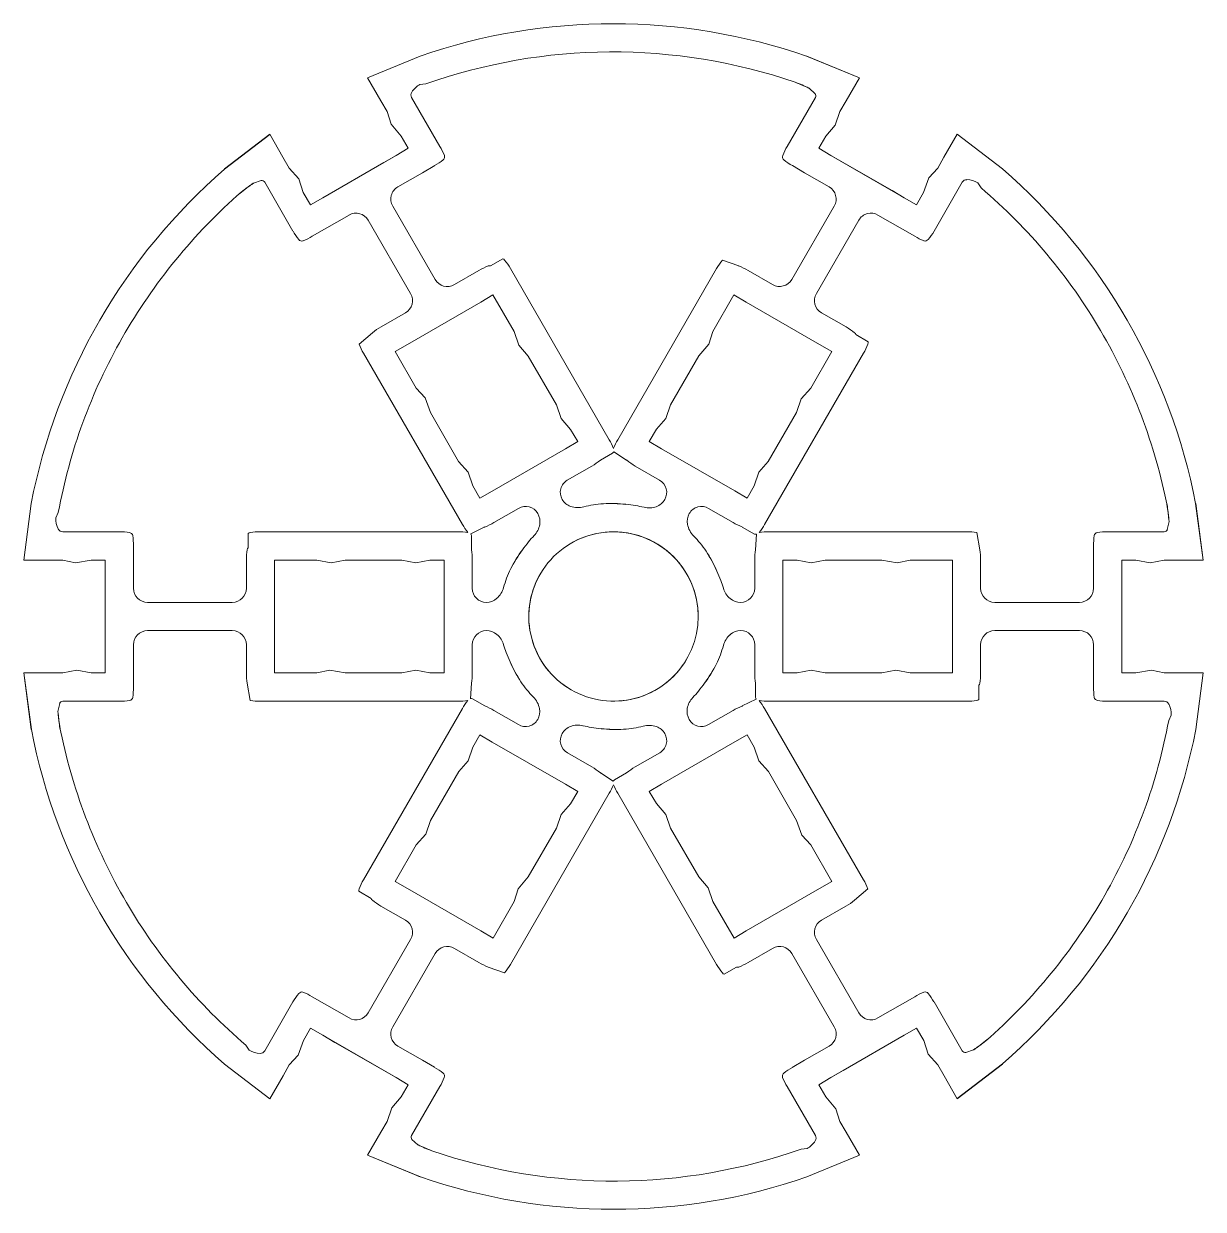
# Model space of a CAD drawing. Header units: millimetres. Extents: x 111 to 659, y 345 to 953.
# Drawn here: x 111.22 to 152.86, y 451.03 to 492.9 of the extents above; entities that cross this region are included whole.
import ezdxf

# ---------------------------------------------------------------- set-up
doc = ezdxf.new("R2010")
doc.units = ezdxf.units.MM
doc.header["$MEASUREMENT"] = 0
doc.layers.get('0').update_dxf_attribs({"linetype": 'CONTINUOUS', "lineweight": 0})

msp = doc.modelspace()

# ---------------------------------------------------------------- linework, layer by layer
for p, q in [((125.217, 491.76), (123.36, 490.991)), ((138.87, 491.759), (138.86, 491.753)), ((138.86, 491.753), (138.947, 491.725)), ((140.72, 490.986), (138.86, 491.753)), ((140.723, 490.992), (138.867, 491.76)), ((138.947, 491.725), (138.87, 491.759)), ((123.36, 490.991), (123.831, 490.176)), ((125.211, 490.756), (125.42, 490.772)), ((138.384, 490.863), (138.384, 490.863)), ((138.456, 490.838), (138.456, 490.838)), ((140.253, 490.177), (140.723, 490.992)), ((139.159, 490.43), (138.943, 490.625)), ((123.831, 490.176), (124.05, 489.796)), ((125.912, 488.568), (124.915, 490.296)), ((139.17, 490.295), (138.173, 488.568)), ((140.033, 489.797), (140.253, 490.177)), ((124.05, 489.796), (124.19, 489.357)), ((139.871, 489.316), (140.033, 489.797)), ((124.19, 489.357), (124.548, 488.934)), ((139.536, 488.934), (139.871, 489.316)), ((119.906, 488.997), (118.312, 487.773)), ((119.909, 488.991), (118.315, 487.764)), ((120.376, 488.182), (119.906, 488.997)), ((124.548, 488.934), (124.798, 488.5)), ((139.285, 488.501), (139.536, 488.934)), ((144.178, 488.997), (143.707, 488.182)), ((145.772, 487.773), (144.178, 488.997)), ((124.365, 488.25), (121.777, 486.756)), ((124.365, 488.25), (123.932, 488)), ((124.365, 488.25), (124.798, 488.5)), ((126.071, 488.241), (126.076, 488.16)), ((139.285, 488.501), (139.718, 488.251)), ((142.307, 486.756), (139.718, 488.251)), ((141.874, 487.006), (139.718, 488.251)), ((118.315, 487.764), (118.382, 487.825)), ((118.382, 487.825), (118.315, 487.775)), ((120.596, 487.802), (120.376, 488.182)), ((120.931, 487.421), (120.596, 487.802)), ((123.932, 488), (121.777, 486.756)), ((125.73, 487.888), (125.297, 487.638)), ((138.356, 487.888), (138.789, 487.638)), ((143.488, 487.802), (143.178, 487.462)), ((143.707, 488.182), (143.488, 487.802)), ((118.315, 487.775), (118.315, 487.764)), ((121.093, 486.94), (120.931, 487.421)), ((124.432, 487.139), (125.297, 487.638)), ((138.789, 487.638), (139.652, 487.139)), ((143.178, 487.462), (142.99, 486.94)), ((118.905, 486.956), (118.905, 486.956)), ((119.61, 487.361), (119.333, 487.271)), ((119.732, 487.303), (120.729, 485.576)), ((142.307, 486.756), (141.874, 487.006)), ((143.355, 485.576), (144.353, 487.303)), ((144.899, 487.277), (145.018, 487.104)), ((118.847, 486.906), (118.847, 486.906)), ((121.344, 486.506), (121.093, 486.94)), ((121.344, 486.506), (121.777, 486.756)), ((142.307, 486.756), (142.74, 486.506)), ((142.99, 486.94), (142.74, 486.506)), ((121.843, 485.644), (122.706, 486.143)), ((125.745, 483.869), (124.25, 486.459)), ((139.834, 486.459), (138.339, 483.869)), ((141.377, 486.143), (142.242, 485.644)), ((123.387, 485.961), (124.882, 483.371)), ((139.202, 483.371), (140.697, 485.961)), ((121.41, 485.394), (121.843, 485.644)), ((142.675, 485.394), (142.242, 485.644)), ((143.152, 485.275), (143.084, 485.23)), ((127.698, 484.35), (128.131, 484.6)), ((135.886, 484.555), (136.468, 484.345)), ((127.29, 484.186), (126.425, 483.687)), ((131.892, 478.21), (128.403, 484.254)), ((135.682, 484.254), (132.192, 478.21)), ((137.659, 483.687), (136.796, 484.186)), ((127.355, 483.071), (127.788, 483.321)), ((127.788, 483.321), (128.535, 482.028)), ((135.548, 482.028), (136.295, 483.322)), ((136.728, 483.072), (136.295, 483.322)), ((124.767, 481.577), (127.355, 483.071)), ((127.355, 483.071), (127.355, 483.071)), ((136.728, 483.072), (139.316, 481.577)), ((124.699, 482.691), (123.836, 482.192)), ((140.249, 482.192), (139.384, 482.691)), ((123.061, 481.589), (123.534, 481.988)), ((128.535, 482.028), (128.699, 481.547)), ((135.409, 481.588), (135.548, 482.028)), ((124.767, 481.577), (124.334, 481.327)), ((128.699, 481.547), (129.033, 481.165)), ((135.05, 481.166), (135.409, 481.588)), ((139.316, 481.577), (139.316, 481.577)), ((139.316, 481.577), (139.749, 481.327)), ((140.595, 481.92), (141.028, 481.67)), ((123.22, 481.262), (126.71, 475.218)), ((125.081, 480.033), (124.334, 481.327)), ((129.033, 481.165), (130.03, 479.438)), ((134.053, 479.438), (135.05, 481.166)), ((137.375, 475.217), (140.865, 481.261)), ((139.749, 481.327), (139.002, 480.034)), ((125.392, 479.693), (125.081, 480.033)), ((139.002, 480.034), (138.668, 479.652)), ((125.579, 479.171), (125.392, 479.693)), ((130.03, 479.438), (130.194, 478.957)), ((133.89, 478.957), (134.053, 479.438)), ((138.668, 479.652), (138.505, 479.171)), ((126.576, 477.443), (125.579, 479.171)), ((138.505, 479.171), (137.507, 477.444)), ((130.194, 478.957), (130.528, 478.575)), ((130.528, 478.575), (130.779, 478.142)), ((133.305, 478.142), (133.555, 478.576)), ((133.555, 478.576), (133.89, 478.957)), ((130.346, 477.892), (127.757, 476.397)), ((130.346, 477.892), (130.779, 478.142)), ((132.051, 477.786), (132.506, 477.483)), ((133.738, 477.892), (133.305, 478.142)), ((136.326, 476.398), (133.738, 477.892)), ((126.911, 477.062), (126.576, 477.443)), ((132.011, 477.734), (131.578, 477.484)), ((137.507, 477.444), (137.173, 477.062)), ((127.074, 476.581), (126.911, 477.062)), ((130.412, 476.781), (131.277, 477.28)), ((132.808, 477.279), (133.671, 476.781)), ((137.173, 477.062), (137.009, 476.582)), ((127.324, 476.147), (127.074, 476.581)), ((137.009, 476.582), (136.759, 476.148)), ((127.757, 476.397), (127.324, 476.147)), ((136.326, 476.398), (136.759, 476.148)), ((111.487, 475.952), (111.224, 473.96)), ((127.823, 475.286), (128.687, 475.784)), ((135.397, 475.784), (136.262, 475.285)), ((151.578, 475.922), (151.578, 475.922)), ((151.593, 475.847), (151.593, 475.847)), ((152.587, 475.955), (152.607, 475.866)), ((152.597, 475.949), (152.587, 475.955)), ((152.853, 473.96), (152.587, 475.955)), ((152.86, 473.96), (152.597, 475.953)), ((152.607, 475.866), (152.597, 475.949)), ((112.354, 475.445), (112.444, 475.634)), ((151.591, 475.034), (151.652, 475.319)), ((114.599, 474.958), (112.604, 474.958)), ((114.961, 474.932), (115.034, 474.896)), ((119.145, 474.396), (119.145, 474.896)), ((126.559, 474.958), (119.58, 474.958)), ((127.006, 474.884), (127.496, 475.127)), ((127.032, 474.823), (127.032, 474.323)), ((132.042, 474.956), (132.042, 474.956)), ((137.022, 474.876), (136.589, 475.126)), ((137.087, 474.868), (137.052, 474.322)), ((144.504, 474.957), (137.525, 474.957)), ((144.866, 474.932), (144.976, 474.322)), ((151.48, 474.957), (149.486, 474.957)), ((115.096, 474.46), (115.096, 473.96)), ((148.988, 474.459), (148.988, 473.959)), ((111.224, 473.96), (112.165, 473.96)), ((112.165, 473.96), (112.604, 473.96)), ((112.604, 473.96), (113.054, 473.861)), ((113.054, 473.861), (113.6, 473.96)), ((113.6, 473.96), (114.101, 473.96)), ((114.101, 473.46), (114.101, 473.96)), ((115.096, 472.962), (115.096, 473.96)), ((119.082, 473.96), (119.082, 472.962)), ((120.081, 473.96), (121.575, 473.96)), ((120.081, 473.46), (120.081, 473.96)), ((121.575, 473.96), (122.073, 473.861)), ((122.073, 473.861), (122.571, 473.96)), ((122.571, 473.96), (124.565, 473.96)), ((124.565, 473.96), (125.063, 473.861)), ((125.063, 473.861), (125.561, 473.96)), ((125.561, 473.96), (126.062, 473.96)), ((126.062, 473.46), (126.062, 473.96)), ((127.057, 472.962), (127.057, 473.96)), ((137.027, 473.959), (137.027, 472.962)), ((138.023, 473.96), (138.523, 473.96)), ((138.023, 473.46), (138.023, 473.96)), ((138.523, 473.96), (139.021, 473.861)), ((139.021, 473.861), (139.519, 473.96)), ((139.519, 473.96), (141.513, 473.96)), ((141.513, 473.96), (142.059, 473.861)), ((142.059, 473.861), (142.509, 473.96)), ((142.509, 473.96), (144.003, 473.96)), ((144.003, 473.46), (144.003, 473.96)), ((145.002, 472.962), (145.002, 473.959)), ((148.988, 473.959), (148.988, 472.962)), ((149.983, 473.96), (150.484, 473.96)), ((149.983, 473.96), (149.983, 473.46)), ((150.484, 473.96), (150.982, 473.861)), ((150.982, 473.861), (151.48, 473.96)), ((151.48, 473.96), (151.919, 473.96)), ((151.919, 473.96), (152.86, 473.96)), ((114.101, 473.46), (114.101, 470.471)), ((114.101, 473.46), (114.101, 472.96)), ((120.081, 470.471), (120.081, 473.46)), ((120.081, 473.46), (120.081, 473.46)), ((126.062, 473.46), (126.062, 470.471)), ((129.452, 473.461), (129.452, 473.461)), ((134.632, 473.461), (134.632, 473.461)), ((138.023, 470.472), (138.023, 473.46)), ((144.003, 473.46), (144.003, 470.472)), ((149.983, 470.472), (149.983, 473.46)), ((149.983, 470.972), (149.983, 473.46)), ((114.101, 472.96), (114.101, 470.471)), ((118.585, 472.464), (115.594, 472.464)), ((148.49, 472.464), (145.499, 472.464)), ((115.594, 471.467), (118.585, 471.467)), ((145.499, 471.467), (148.49, 471.467)), ((115.096, 469.972), (115.096, 470.969)), ((119.082, 470.969), (119.082, 469.972)), ((127.057, 469.972), (127.057, 470.969)), ((137.027, 470.97), (137.027, 469.971)), ((145.002, 469.971), (145.002, 470.97)), ((148.988, 470.97), (148.988, 469.971)), ((149.983, 470.472), (149.983, 470.972)), ((114.101, 469.971), (114.101, 470.471)), ((120.081, 470.471), (120.081, 469.971)), ((126.062, 470.471), (126.062, 469.971)), ((129.452, 470.47), (129.452, 470.47)), ((134.632, 470.47), (134.632, 470.47)), ((138.023, 470.472), (138.023, 469.972)), ((144.003, 470.472), (144.003, 470.472)), ((144.003, 470.472), (144.003, 469.972)), ((149.983, 470.472), (149.983, 469.972)), ((111.224, 469.971), (111.487, 467.979)), ((112.165, 469.971), (111.224, 469.971)), ((111.231, 469.971), (111.497, 467.976)), ((112.604, 469.971), (112.165, 469.971)), ((113.102, 470.07), (112.604, 469.971)), ((113.6, 469.971), (113.102, 470.07)), ((114.101, 469.971), (113.6, 469.971)), ((115.096, 469.472), (115.096, 469.972)), ((121.575, 469.971), (120.081, 469.971)), ((122.025, 470.07), (121.575, 469.971)), ((122.571, 469.971), (122.025, 470.07)), ((124.565, 469.971), (122.571, 469.971)), ((125.063, 470.07), (124.565, 469.971)), ((125.561, 469.971), (125.063, 470.07)), ((126.062, 469.971), (125.561, 469.971)), ((138.523, 469.972), (138.023, 469.972)), ((139.021, 470.07), (138.523, 469.972)), ((139.519, 469.972), (139.021, 470.07)), ((141.513, 469.972), (139.519, 469.972)), ((142.011, 470.07), (141.513, 469.972)), ((142.509, 469.972), (142.011, 470.07)), ((144.003, 469.972), (142.509, 469.972)), ((148.988, 469.471), (148.988, 469.971)), ((150.484, 469.972), (149.983, 469.972)), ((151.03, 470.07), (150.484, 469.972)), ((151.48, 469.972), (151.03, 470.07)), ((151.919, 469.972), (151.48, 469.972)), ((152.86, 469.972), (151.919, 469.972)), ((152.597, 467.979), (152.86, 469.972)), ((119.218, 469), (119.108, 469.609)), ((126.997, 469.063), (127.032, 469.609)), ((137.052, 469.108), (137.052, 469.608)), ((144.939, 469.535), (144.939, 469.035)), ((112.604, 468.974), (114.599, 468.974)), ((119.58, 468.974), (126.559, 468.974)), ((127.062, 469.055), (127.495, 468.805)), ((132.042, 468.975), (132.042, 468.975)), ((137.078, 469.048), (136.588, 468.805)), ((137.525, 468.973), (144.504, 468.973)), ((149.123, 468.999), (149.05, 469.035)), ((149.486, 468.973), (151.48, 468.973)), ((112.493, 468.897), (112.433, 468.612)), ((126.709, 468.714), (123.22, 462.67)), ((128.687, 468.147), (127.822, 468.646)), ((136.261, 468.645), (135.397, 468.147)), ((140.864, 462.669), (137.374, 468.713)), ((151.73, 468.486), (151.64, 468.297)), ((111.497, 467.976), (111.477, 468.066)), ((111.477, 468.066), (111.487, 467.982)), ((111.487, 467.982), (111.497, 467.976)), ((112.491, 468.084), (112.491, 468.084)), ((112.506, 468.009), (112.506, 468.009)), ((127.075, 467.35), (127.325, 467.783)), ((127.758, 467.533), (127.325, 467.783)), ((136.327, 467.534), (136.76, 467.784)), ((136.76, 467.784), (137.01, 467.35)), ((126.911, 466.869), (127.075, 467.35)), ((127.758, 467.533), (130.346, 466.039)), ((133.738, 466.039), (136.327, 467.534)), ((137.01, 467.35), (137.173, 466.869)), ((126.577, 466.487), (126.911, 466.869)), ((131.276, 466.652), (130.413, 467.15)), ((133.672, 467.151), (132.807, 466.651)), ((137.173, 466.869), (137.508, 466.488)), ((125.579, 464.76), (126.577, 466.487)), ((132.033, 466.145), (131.578, 466.448)), ((132.073, 466.198), (132.506, 466.448)), ((137.508, 466.488), (138.505, 464.761)), ((130.346, 466.039), (130.779, 465.789)), ((133.738, 466.039), (133.305, 465.789)), ((128.402, 459.678), (131.892, 465.722)), ((130.779, 465.789), (130.529, 465.355)), ((132.192, 465.721), (135.681, 459.677)), ((133.556, 465.356), (133.305, 465.789)), ((130.529, 465.355), (130.194, 464.974)), ((133.89, 464.974), (133.556, 465.356)), ((125.416, 464.28), (125.579, 464.76)), ((130.194, 464.974), (130.031, 464.493)), ((134.054, 464.493), (133.89, 464.974)), ((138.505, 464.761), (138.692, 464.238)), ((130.031, 464.493), (129.034, 462.766)), ((135.051, 462.766), (134.054, 464.493)), ((125.082, 463.898), (125.416, 464.28)), ((138.692, 464.238), (139.003, 463.898)), ((124.335, 462.604), (125.082, 463.898)), ((139.003, 463.898), (139.75, 462.605)), ((129.034, 462.766), (128.675, 462.343)), ((135.385, 462.384), (135.051, 462.766)), ((123.489, 462.011), (123.056, 462.261)), ((124.768, 462.354), (124.335, 462.604)), ((127.356, 460.86), (124.768, 462.354)), ((124.768, 462.354), (124.768, 462.354)), ((128.675, 462.343), (128.536, 461.903)), ((135.549, 461.904), (135.385, 462.384)), ((139.317, 462.355), (136.729, 460.86)), ((139.317, 462.355), (139.75, 462.605)), ((141.023, 462.342), (140.55, 461.943)), ((128.536, 461.903), (127.789, 460.61)), ((136.296, 460.61), (135.549, 461.904)), ((123.835, 461.74), (124.7, 461.24)), ((139.385, 461.241), (140.248, 461.739)), ((127.356, 460.86), (127.789, 460.61)), ((136.729, 460.86), (136.296, 460.61)), ((136.729, 460.86), (136.729, 460.86)), ((124.882, 460.56), (123.387, 457.971)), ((126.425, 460.244), (127.289, 459.746)), ((136.794, 459.745), (137.659, 460.244)), ((140.697, 457.971), (139.202, 460.56)), ((124.25, 457.472), (125.745, 460.062)), ((138.339, 460.062), (139.834, 457.472)), ((128.198, 459.376), (127.616, 459.586)), ((136.386, 459.581), (135.953, 459.331)), ((120.932, 458.657), (121, 458.702)), ((121.409, 458.538), (121.842, 458.288)), ((142.674, 458.537), (142.241, 458.287)), ((120.729, 458.355), (119.731, 456.628)), ((122.707, 457.788), (121.842, 458.288)), ((142.241, 458.287), (141.378, 457.789)), ((144.352, 456.628), (143.355, 458.355)), ((121.094, 456.991), (121.344, 457.425)), ((121.778, 457.175), (121.344, 457.425)), ((142.74, 457.425), (142.307, 457.175)), ((142.74, 457.425), (142.991, 456.992)), ((119.185, 456.655), (119.066, 456.827)), ((120.907, 456.469), (121.094, 456.991)), ((121.778, 457.175), (124.366, 455.681)), ((121.778, 457.175), (122.211, 456.925)), ((122.211, 456.925), (124.366, 455.681)), ((139.719, 455.681), (142.307, 457.175)), ((140.152, 455.931), (142.307, 457.175)), ((142.991, 456.992), (143.153, 456.511)), ((145.179, 456.975), (145.179, 456.975)), ((145.237, 457.025), (145.237, 457.025)), ((120.596, 456.129), (120.907, 456.469)), ((125.295, 456.294), (124.432, 456.792)), ((139.652, 456.792), (138.787, 456.293)), ((143.153, 456.511), (143.489, 456.129)), ((144.474, 456.57), (144.751, 456.66)), ((118.312, 456.158), (119.906, 454.934)), ((120.377, 455.749), (120.596, 456.129)), ((125.729, 456.044), (125.295, 456.294)), ((138.354, 456.043), (138.787, 456.293)), ((143.489, 456.129), (143.708, 455.749)), ((144.175, 454.94), (145.77, 456.167)), ((144.178, 454.934), (145.772, 456.158)), ((145.77, 456.167), (145.702, 456.106)), ((145.702, 456.106), (145.77, 456.156)), ((145.77, 456.156), (145.77, 456.167)), ((119.906, 454.934), (120.377, 455.749)), ((124.799, 455.431), (124.366, 455.681)), ((138.013, 455.69), (138.008, 455.771)), ((139.719, 455.681), (139.286, 455.431)), ((139.719, 455.681), (140.152, 455.931)), ((143.708, 455.749), (144.178, 454.934)), ((124.799, 455.431), (124.549, 454.997)), ((124.914, 453.636), (125.911, 455.363)), ((138.172, 455.363), (139.169, 453.636)), ((139.536, 454.997), (139.286, 455.431)), ((124.549, 454.997), (124.213, 454.615)), ((139.894, 454.574), (139.536, 454.997)), ((124.213, 454.615), (124.051, 454.134)), ((140.034, 454.135), (139.894, 454.574)), ((124.051, 454.134), (123.831, 453.754)), ((140.254, 453.755), (140.034, 454.135)), ((123.831, 453.754), (123.361, 452.94)), ((124.925, 453.501), (125.141, 453.307)), ((140.724, 452.94), (140.254, 453.755)), ((125.628, 453.093), (125.628, 453.093)), ((125.701, 453.068), (125.701, 453.068)), ((138.873, 453.175), (138.664, 453.159)), ((123.361, 452.94), (125.217, 452.171)), ((123.364, 452.945), (125.224, 452.178)), ((138.867, 452.172), (140.724, 452.94)), ((125.224, 452.178), (125.137, 452.206)), ((125.137, 452.206), (125.214, 452.173)), ((125.214, 452.173), (125.224, 452.178))]:
    msp.add_line(p, q)
for centre, radius, start, end in [((132.029, 471.996), 20.905, 70.9271, 109.0175), ((131.995, 472.255), 19.65, 90.2873, 109.5498), ((131.997, 471.832), 20.073, 71.2308, 90.2874), ((125.609, 490.039), 0.82, 119.0065, 147.2236), ((134.373, 480.68), 10.944, 65.3206, 68.5029), ((135.439, 483.25), 8.165, 64.6382, 68.313), ((125.07, 490.385), 0.18, 147.2236, 210), ((139.067, 490.355), 0.119, 330, 39.2883), ((123.691, 487.286), 2.565, 21.8699, 29.9999), ((138.133, 488.193), 0.129, 158.1398, 195.033), ((140.392, 487.287), 2.562, 150, 158.1392), ((124.447, 490.11), 2.565, 300.0001, 308.1302), ((125.951, 488.193), 0.129, 308.1295, 344.9995), ((138.134, 488.193), 0.129, 195.0319, 231.8785), ((139.641, 490.114), 2.571, 231.879, 240.0001), ((132.009, 471.969), 20.905, 130.9271, 169.0175), ((144.508, 487.213), 0.18, 87.2236, 150), ((144.477, 486.574), 0.82, 59.0065, 87.2236), ((132.062, 471.992), 20.905, 10.9271, 49.0175), ((132.135, 471.86), 20.073, 131.2308, 150.2874), ((125.661, 478.341), 10.944, 125.3206, 128.5029), ((123.967, 480.55), 8.165, 124.6382, 128.313), ((119.629, 487.244), 0.119, 30, 99.2883), ((124.681, 486.708), 0.498, 120, 210), ((139.403, 486.708), 0.498, 330.0324, 60.0323), ((132.269, 472.151), 19.65, 30.2873, 49.5498), ((122.955, 485.711), 0.498, 30.0324, 120.0323), ((141.129, 485.712), 0.498, 60, 150), ((122.948, 486.857), 2.562, 210, 218.1392), ((121.034, 485.355), 0.129, 218.1398, 255.033), ((120.125, 487.621), 2.571, 291.879, 300.0001), ((143.958, 487.615), 2.565, 240.0001, 248.1302), ((141.134, 486.858), 2.565, 321.8699, 329.9999), ((121.034, 485.355), 0.129, 255.0319, 291.8785), ((143.05, 485.354), 0.129, 248.1295, 284.9995), ((128.098, 484.476), 0.129, 38.1302, 75.0001), ((126.182, 482.972), 2.565, 30, 38.1301), ((137.901, 482.973), 2.562, 141.8608, 150), ((128.572, 481.965), 2.565, 111.8699, 119.9999), ((127.665, 484.226), 0.129, 74.9999, 111.8698), ((136.42, 484.225), 0.129, 68.1212, 78.1124), ((135.51, 481.959), 2.571, 59.9999, 68.121), ((126.176, 484.118), 0.498, 210, 300), ((137.908, 484.119), 0.498, 239.9677, 329.9676), ((124.45, 483.122), 0.498, 299.9677, 29.9676), ((139.633, 483.122), 0.498, 150, 240), ((123.614, 481.887), 0.129, 128.1212, 138.3148), ((125.121, 479.966), 2.571, 119.9999, 128.121), ((138.967, 479.97), 2.565, 51.8699, 59.9999), ((140.471, 481.886), 0.129, 14.9999, 51.8698), ((131.904, 471.938), 20.073, 11.2308, 30.2874), ((131.768, 472.07), 19.65, 150.2873, 169.5498), ((125.439, 482.543), 2.562, 201.8608, 210), ((138.643, 482.544), 2.565, 330, 338.1301), ((140.904, 481.636), 0.129, 338.1302, 15.0001), ((129.671, 476.927), 2.565, 22.402, 29.9999), ((134.411, 476.929), 2.562, 150, 157.5963), ((131.932, 477.835), 0.129, 308.1295, 337.7147), ((129.995, 479.501), 2.565, 300.0001, 308.1302), ((132.586, 477.585), 0.129, 223.4593, 231.8793), ((134.094, 479.506), 2.571, 231.8789, 240), ((130.661, 476.349), 0.498, 119.9999, 210), ((133.422, 476.349), 0.498, 330.0324, 60.0323), ((130.709, 476.377), 0.553, 209.9999, 251.0353), ((133.345, 476.394), 0.587, 290.6355, 330), ((128.936, 475.353), 0.498, 30.0324, 120.0323), ((130.786, 476.601), 0.79, 251.0353, 285.1243), ((131.869, 472.532), 3.421, 93.1922, 104.859), ((131.928, 471.475), 4.48, 83.0012, 93.1922), ((131.971, 471.46), 4.496, 83.5371, 93.4184), ((131.905, 470.182), 5.774, 80.7794, 84.3218), ((132.205, 472.024), 3.907, 76.473, 80.7796), ((133.303, 476.507), 0.708, 254.9202, 290.6354), ((135.148, 475.353), 0.498, 59.9999, 150), ((140.754, 474.304), 10.944, 5.3206, 8.5029), ((143.513, 474.666), 8.165, 4.6382, 8.313), ((113.173, 475.431), 0.82, 179.0065, 207.2236), ((126.538, 477.512), 2.571, 291.8789, 300), ((128.859, 475.309), 0.587, 350.6355, 30), ((135.195, 475.326), 0.553, 149.9999, 191.0353), ((137.544, 477.507), 2.565, 240.0001, 248.1302), ((112.604, 475.138), 0.18, 207.2236, 270), ((114.599, 472.393), 2.565, 81.8699, 89.9999), ((114.943, 474.805), 0.129, 8.1295, 44.9995), ((112.531, 474.46), 2.565, 0.0001, 8.1302), ((119.236, 474.805), 0.129, 98.1302, 135.0001), ((119.58, 472.393), 2.565, 90, 98.1301), ((126.559, 472.393), 2.565, 82.402, 89.9999), ((128.929, 476.499), 2.562, 210, 217.5963), ((126.904, 474.805), 0.129, 8.1295, 37.7147), ((127.448, 475.246), 0.129, 275.7787, 291.8793), ((132.072, 472.136), 3.907, 136.473, 140.7796), ((132.042, 471.966), 2.99, 90.0027, 180.0027), ((128.739, 475.328), 0.708, 314.9202, 350.6354), ((132.042, 471.966), 2.99, 30, 120), ((132.042, 471.966), 2.99, 30.0027, 120.0027), ((132.042, 471.966), 2.99, 359.9973, 89.9973), ((132.042, 471.966), 2.99, 359.9999, 90), ((135.428, 475.371), 0.79, 191.0353, 225.1243), ((132.446, 472.398), 3.421, 33.1922, 44.859), ((137.07, 474.996), 0.129, 248.1295, 277.7147), ((135.154, 476.5), 2.565, 322.402, 329.9999), ((137.525, 472.395), 2.562, 90, 97.5963), ((144.504, 472.395), 2.562, 81.8608, 90), ((151.558, 474.459), 2.571, 171.879, 180.0001), ((149.141, 474.804), 0.129, 135.0319, 171.8785), ((149.141, 474.804), 0.129, 98.1398, 135.033), ((149.486, 472.395), 2.562, 90, 98.1392), ((151.48, 475.077), 0.119, 270, 339.2883), ((119.236, 474.305), 0.129, 134.9999, 171.8698), ((133.519, 470.955), 5.774, 140.7794, 144.3218), ((121.648, 473.96), 2.565, 171.8699, 179.9999), ((124.492, 473.96), 2.565, 0.0001, 8.1302), ((132.41, 471.622), 4.48, 143.0012, 153.1922), ((132.444, 471.651), 4.496, 143.5371, 153.4184), ((131.56, 471.819), 4.48, 23.0012, 33.1922), ((131.568, 471.775), 4.496, 23.5371, 33.4184), ((139.598, 473.959), 2.571, 171.8789, 180), ((137.18, 474.304), 0.129, 164.8202, 171.8793), ((144.848, 474.304), 0.129, 8.1212, 17.4324), ((142.431, 473.959), 2.571, 359.9999, 8.121), ((131.465, 472.099), 3.421, 153.1922, 164.859), ((130.429, 471.192), 5.774, 20.7794, 24.3218), ((132.042, 471.966), 2.99, 150.0027, 240.0027), ((132.042, 471.966), 2.99, 150, 240), ((132.174, 471.854), 3.907, 16.473, 20.7796), ((115.594, 472.962), 0.498, 180, 270), ((118.585, 472.962), 0.498, 270, 0), ((127.555, 472.962), 0.498, 179.9999, 270), ((127.399, 473.195), 0.79, 311.0353, 345.1243), ((136.606, 473.145), 0.708, 194.9202, 230.6354), ((136.529, 472.962), 0.498, 270.0324, 0.0323), ((145.5, 472.962), 0.498, 179.9677, 269.9676), ((148.489, 472.962), 0.498, 270.0324, 0.0323), ((127.555, 473.016), 0.553, 269.9999, 311.0353), ((136.529, 473.051), 0.587, 230.6355, 270), ((132.042, 471.966), 2.99, 270, 0), ((115.595, 470.969), 0.498, 90.0324, 180.0323), ((118.584, 470.969), 0.498, 359.9677, 89.9676), ((127.556, 470.969), 0.498, 90.0324, 180.0323), ((127.555, 470.88), 0.587, 50.6355, 90), ((136.529, 470.915), 0.553, 89.9999, 131.0353), ((136.529, 470.97), 0.498, 359.9999, 90), ((145.499, 470.97), 0.498, 90, 180), ((148.49, 470.97), 0.498, 360, 90), ((127.478, 470.787), 0.708, 14.9202, 50.6354), ((136.685, 470.736), 0.79, 131.0353, 165.1243), ((131.91, 472.077), 3.907, 196.473, 200.7796), ((133.655, 472.739), 5.774, 200.7794, 204.3218), ((132.619, 471.832), 3.421, 333.1922, 344.859), ((132.516, 472.157), 4.496, 203.5371, 213.4184), ((132.524, 472.113), 4.48, 203.0012, 213.1922), ((132.042, 471.966), 2.99, 239.9999, 330), ((131.674, 472.31), 4.48, 323.0012, 333.1922), ((131.64, 472.28), 4.496, 323.5371, 333.4184), ((121.653, 469.972), 2.571, 179.9999, 188.121), ((124.487, 469.972), 2.571, 351.8789, 0), ((139.592, 469.971), 2.565, 180.0001, 188.1302), ((142.437, 469.971), 2.565, 351.8699, 359.9999), ((112.526, 469.472), 2.571, 351.879, 0.0001), ((126.904, 469.627), 0.129, 339.8612, 351.8793), ((131.638, 471.533), 3.421, 213.1922, 224.859), ((130.566, 472.976), 5.774, 320.7794, 324.3218), ((144.848, 469.626), 0.129, 314.9999, 351.8698), ((151.553, 469.471), 2.565, 180.0001, 188.1302), ((112.604, 468.855), 0.119, 90, 159.2883), ((114.599, 471.536), 2.562, 270, 278.1392), ((114.943, 469.127), 0.129, 278.1398, 315.033), ((114.943, 469.127), 0.129, 315.0319, 351.8785), ((119.58, 471.536), 2.562, 261.8608, 270), ((126.559, 471.536), 2.562, 270, 277.5963), ((128.93, 467.431), 2.565, 142.402, 149.9999), ((127.014, 468.936), 0.129, 68.1295, 97.7147), ((128.656, 468.56), 0.79, 11.0353, 45.1243), ((135.345, 468.603), 0.708, 134.9202, 170.6354), ((132.012, 471.796), 3.907, 316.473, 320.7796), ((137.18, 469.126), 0.129, 188.1295, 217.7147), ((137.525, 471.538), 2.565, 262.402, 269.9999), ((135.155, 467.432), 2.562, 30, 37.5963), ((144.504, 471.538), 2.565, 270, 278.1301), ((144.848, 469.126), 0.129, 278.1302, 315.0001), ((149.141, 469.126), 0.129, 188.1295, 224.9995), ((149.486, 471.538), 2.565, 261.8699, 269.9999), ((151.48, 468.793), 0.18, 27.2236, 90), ((120.571, 469.265), 8.165, 184.6079, 188.313), ((123.33, 469.627), 10.944, 185.3206, 188.5029), ((126.54, 466.425), 2.565, 60.0001, 68.1302), ((128.889, 468.605), 0.553, 329.9999, 11.0353), ((135.225, 468.623), 0.587, 170.6355, 210), ((137.546, 466.419), 2.571, 111.8789, 120), ((136.636, 468.685), 0.129, 101.9896, 111.8793), ((150.911, 468.501), 0.82, 359.0065, 27.2236), ((128.936, 468.578), 0.498, 239.9999, 330), ((130.781, 467.424), 0.708, 74.9202, 110.6354), ((131.88, 471.907), 3.907, 256.473, 260.7796), ((133.298, 467.33), 0.79, 71.0353, 105.1243), ((135.148, 468.578), 0.498, 210.0324, 300.0323), ((132.316, 471.861), 19.65, 330.2873, 349.5498), ((132.022, 471.939), 20.905, 190.9271, 229.0175), ((132.18, 471.994), 20.073, 191.2308, 210.2874), ((130.662, 467.582), 0.498, 150.0324, 240.0323), ((130.739, 467.537), 0.587, 110.6355, 150), ((132.179, 473.749), 5.774, 260.7794, 264.3218), ((132.113, 472.471), 4.496, 263.5371, 273.4184), ((132.156, 472.457), 4.48, 263.0012, 273.1922), ((132.215, 471.399), 3.421, 273.1922, 284.859), ((133.375, 467.555), 0.553, 29.9999, 71.0353), ((133.423, 467.582), 0.498, 299.9999, 30), ((132.075, 471.962), 20.905, 310.9271, 349.0175), ((129.991, 464.426), 2.571, 51.8789, 60), ((131.498, 466.347), 0.129, 43.3803, 51.8793), ((134.089, 464.43), 2.565, 120.0001, 128.1302), ((129.673, 467.003), 2.562, 330, 337.5963), ((132.152, 466.096), 0.129, 128.1295, 157.7147), ((134.413, 467.004), 2.565, 202.402, 209.9999), ((125.441, 461.387), 2.565, 150, 158.1301), ((138.645, 461.388), 2.562, 21.8608, 30), ((123.18, 462.295), 0.129, 158.1302, 195.0001), ((131.815, 471.78), 19.65, 210.2873, 229.5498), ((123.613, 462.045), 0.129, 194.9999, 231.8698), ((125.117, 463.961), 2.565, 231.8699, 239.9999), ((138.963, 463.965), 2.571, 299.9999, 308.121), ((140.47, 462.044), 0.129, 308.1212, 315.5058), ((131.949, 472.071), 20.073, 311.2308, 330.2874), ((124.451, 460.809), 0.498, 330, 60), ((139.634, 460.809), 0.498, 119.9677, 209.9676), ((126.176, 459.813), 0.498, 59.9677, 149.9676), ((137.908, 459.813), 0.498, 30, 120), ((128.574, 461.972), 2.571, 239.9999, 248.121), ((135.512, 461.966), 2.565, 291.8699, 299.9999), ((127.664, 459.706), 0.129, 248.1212, 251.3682), ((126.183, 460.959), 2.562, 321.8608, 330), ((137.903, 460.96), 2.565, 210, 218.1301), ((135.986, 459.456), 0.129, 218.1302, 255.0001), ((136.419, 459.706), 0.129, 254.9999, 291.8698), ((122.95, 457.073), 2.565, 141.8699, 149.9999), ((121.034, 458.577), 0.129, 68.1295, 104.9995), ((120.126, 456.316), 2.565, 60.0001, 68.1302), ((143.96, 456.311), 2.571, 111.879, 120.0001), ((143.05, 458.576), 0.129, 75.0319, 111.8785), ((143.05, 458.577), 0.129, 38.1398, 75.033), ((141.136, 457.074), 2.562, 30, 38.1392), ((122.956, 458.22), 0.498, 240, 330), ((141.129, 458.22), 0.498, 210.0324, 300.0323), ((124.681, 457.224), 0.498, 150.0324, 240.0323), ((139.403, 457.223), 0.498, 300, 30), ((138.423, 465.59), 10.944, 305.3206, 308.5029), ((140.117, 463.382), 8.165, 304.6382, 308.313), ((119.607, 457.357), 0.82, 239.0065, 267.2236), ((119.576, 456.718), 0.18, 267.2236, 330), ((144.455, 456.687), 0.119, 210, 279.2883), ((124.443, 453.817), 2.571, 51.879, 60.0001), ((139.637, 453.822), 2.565, 120.0001, 128.1302), ((123.692, 456.644), 2.562, 330, 338.1392), ((125.95, 455.738), 0.129, 15.0319, 51.8785), ((125.951, 455.738), 0.129, 338.1398, 15.033), ((138.133, 455.738), 0.129, 128.1295, 164.9995), ((140.393, 456.645), 2.565, 201.8699, 209.9999), ((125.017, 453.576), 0.119, 150, 219.2883), ((139.014, 453.546), 0.18, 327.2236, 30), ((129.711, 463.251), 10.944, 245.3206, 248.5029), ((128.645, 460.681), 8.165, 244.6382, 248.313), ((132.087, 472.099), 20.073, 251.2308, 270.2874), ((132.089, 471.676), 19.65, 270.2873, 289.5498), ((138.476, 453.892), 0.82, 299.0065, 327.2236), ((132.055, 471.935), 20.905, 250.9271, 289.0175)]:
    msp.add_arc(centre, radius, start, end)

doc.saveas('drawing.dxf')
